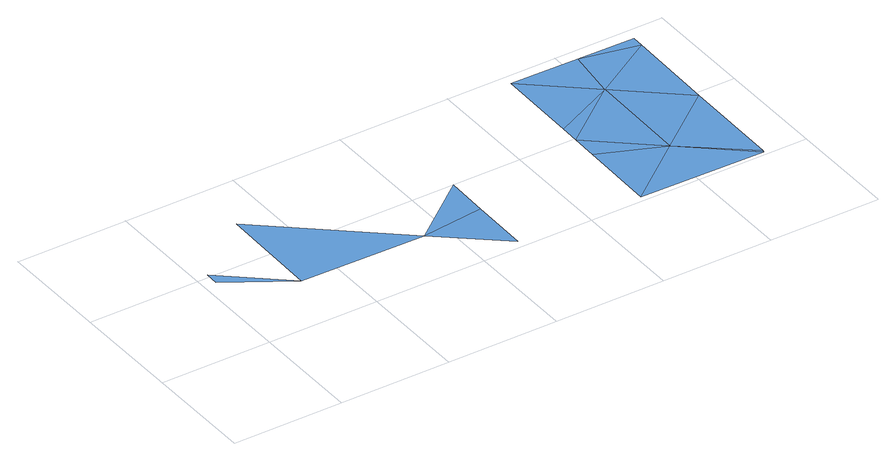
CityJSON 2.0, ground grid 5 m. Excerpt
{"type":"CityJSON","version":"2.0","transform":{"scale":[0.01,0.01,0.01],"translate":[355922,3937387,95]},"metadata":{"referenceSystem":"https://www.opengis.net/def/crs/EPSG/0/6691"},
"CityObjects":{
"waterbody1":{"type":"WaterBody","attributes":{"name":"9","class":"1140","function":"1","WaterBodyRiverFloodingRiskAttribute.description":"5","WaterBodyRiverFloodingRiskAttribute.rankOrg":"1","WaterBodyRiverFloodingRiskAttribute.adminType":"2","WaterBodyRiverFloodingRiskAttribute.scale":"L1"},"geometry":[{"type":"MultiSurface","lod":"1","boundaries":[[[0,1,2]],[[3,1,4]],[[5,6,4]],[[7,4,6]]]}]},
"waterbody2":{"type":"WaterBody","attributes":{"name":"9","class":"1140","function":"1","WaterBodyRiverFloodingRiskAttribute.description":"5","WaterBodyRiverFloodingRiskAttribute.rankOrg":"1","WaterBodyRiverFloodingRiskAttribute.adminType":"2","WaterBodyRiverFloodingRiskAttribute.scale":"L1"},"geometry":[{"type":"MultiSurface","lod":"1","boundaries":[[[8,9,10]],[[8,11,12]],[[11,8,13]],[[14,15,16]],[[14,9,15]],[[9,12,15]],[[14,17,9]],[[18,13,8]],[[9,8,12]],[[17,19,9]],[[19,10,9]],[[20,8,10]],[[8,20,18]]]}]}
},
"vertices":[
[57,457,41],[337,281,41],[58,517,41],[345,744,41],[904,272,41],[1183,37,41],[1187,305,41],[1191,499,41],
[2036,254,41],[2044,716,41],[1757,490,41],[2316,27,41],[2323,480,41],[2316,18,41],[2071,947,41],[2330,889,41],[2331,943,41],[1764,952,41],[1749,27,41],[1758,581,41],[1755,374,41]
]}
